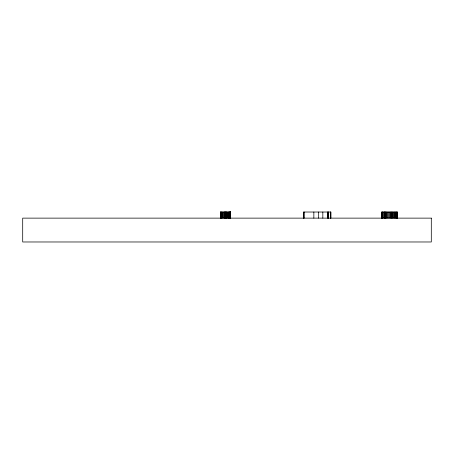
<?xml version="1.0" encoding="UTF-8"?>
<svg xmlns="http://www.w3.org/2000/svg" width="454" height="454" viewBox="0 0 454 454"><rect width="100%" height="100%" fill="white"/><g stroke="black" fill="none" stroke-linecap="round" stroke-linejoin="round"><path stroke-width="0.68" d="M230.638 212.024L220.587 212.024L220.587 218.13M397.488 218.13L397.432 212.024L381.791 212.024L381.791 218.13M397.256 212.024L397.256 218.13M396.961 212.024L396.961 218.13M396.546 212.024L396.546 218.13M396.041 212.024L396.041 218.13M395.474 212.024L395.474 218.13M394.849 212.024L394.849 218.13M394.157 212.024L394.157 218.13M393.351 212.024L393.351 218.13M392.596 212.024L392.596 218.13M392.063 212.024L392.063 218.13M391.547 212.024L391.547 218.13M390.985 212.024L390.985 218.13M390.27 212.024L390.27 218.13M389.43 212.024L389.43 218.13M388.511 212.024L388.511 218.13M387.608 212.024L387.608 218.13M386.768 212.024L386.768 218.13M386.053 212.024L386.053 218.13M385.525 212.024L385.525 218.13M385.14 212.024L385.14 218.13M384.879 212.024L384.879 218.13M384.72 212.024L384.669 218.13M384.249 212.024L384.249 218.13M383.352 212.024L383.352 218.13M382.671 212.024L382.671 218.13M382.183 212.024L382.183 218.13M382.007 212.024L382.007 218.13M381.876 212.024L381.893 218.13M330.909 218.13L330.909 212.024L303.703 212.024L303.703 218.13M330.711 212.024L330.711 218.13M330.501 212.024L330.501 218.13M328.361 212.024L328.361 218.13M328.157 212.024L328.163 218.13M327.953 212.024L327.953 218.13M327.561 212.024L327.561 218.13M322.828 212.024L322.828 218.13M318.668 212.024L318.668 218.13M313.85 212.024L313.85 218.13M304.112 212.024L304.112 218.13M303.794 212.024L303.794 218.13M230.57 212.024L230.57 218.13M230.467 212.024L230.501 218.13M230.405 212.024L230.388 218.13M230.292 212.024L230.292 218.13M230.212 212.024L230.212 218.13L230.127 212.024M230.082 212.024L230.082 218.13M229.974 212.024L229.957 218.13M229.741 212.024L229.741 218.13M229.446 212.024L229.446 218.13M229.083 212.024L229.083 218.13M228.68 212.024L228.68 218.13M228.237 212.024L228.237 218.13M227.755 212.024L227.755 218.13M226.966 212.024L226.966 218.13M226.62 212.024L226.62 218.13M226.302 212.024L226.302 218.13M225.939 212.024L225.939 218.13M225.666 212.024L225.666 218.13M225.326 212.024L225.326 218.13M225.093 212.024L225.093 218.13M224.815 212.024L224.815 218.13M224.497 212.024L224.497 218.13M224.134 212.024L224.134 218.13M223.3 212.024L223.3 218.13M222.596 212.024L222.596 218.13M221.966 212.024L221.966 218.13M221.439 212.024L221.439 218.13M221.03 212.024L221.03 218.13M220.865 212.024L220.865 218.13M220.78 212.024L220.797 218.13M220.706 212.024L220.706 218.13M431.3 218.13L22.7 218.13L22.7 241.976L431.3 241.976L431.3 218.13"/></g></svg>
